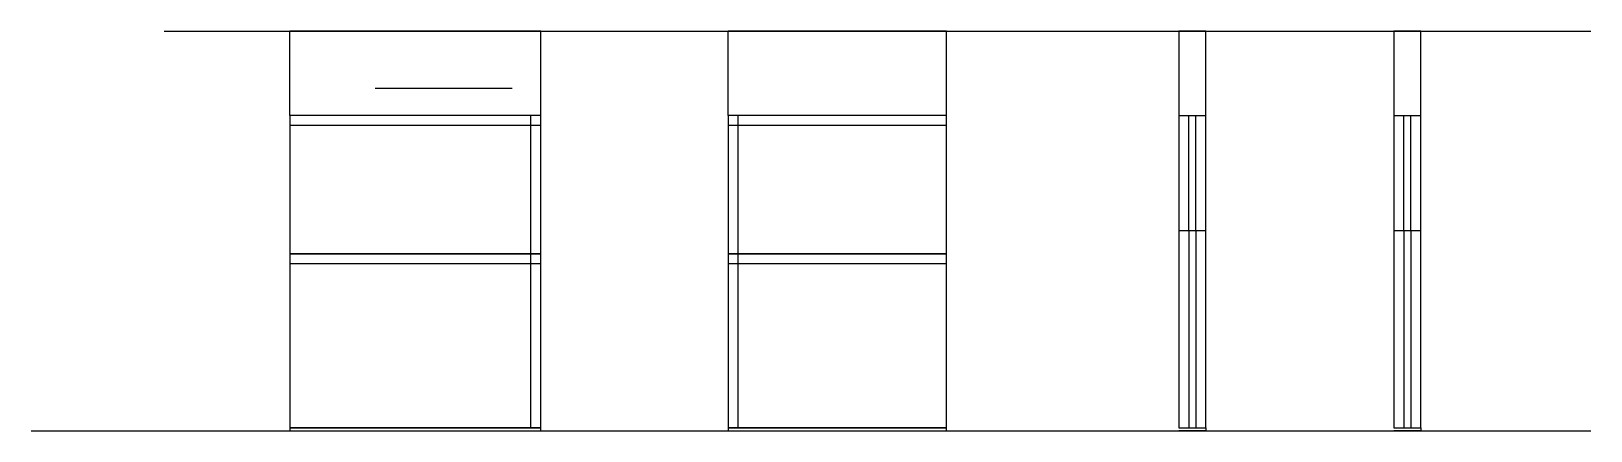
# Model space of a CAD drawing. Header units: metres. Extents: x 7649 to 8743, y 5226 to 5506.
import ezdxf

# ---------------------------------------------------------------- set-up
doc = ezdxf.new("R2010")
doc.units = ezdxf.units.M
for name, color, linetype in [('COTA', 7, 'Continuous'), ('NIVEL 2° PAV.', 7, 'Continuous'), ('Nível', 7, 'Continuous'), ('Painéis', 7, 'Continuous'), ('SARR_2.2x7', 7, 'Continuous')]:
    doc.layers.add(name, color=color, linetype=linetype)

msp = doc.modelspace()

# ---------------------------------------------------------------- linework, layer by layer
at = {"layer": 'COTA', "color": 7, "lineweight": 25}
for p, q in [((8006.6, 5506.1), (7830.6, 5506.1)), ((7830.6, 5447.1), (7830.6, 5506.1)), ((8006.6, 5447.1), (8006.6, 5506.1)), ((8291, 5506.1), (8138, 5506.1)), ((8138, 5447.1), (8138, 5506.1)), ((8291, 5447.1), (8291, 5506.1))]:
    msp.add_line(p, q, dxfattribs=at)
for points in [[(8472.8, 5447.1), (8472.8, 5506.1), (8453.8, 5506.1), (8453.8, 5447.1)], [(8623.6, 5447.1), (8623.6, 5506.1), (8604.6, 5506.1), (8604.6, 5447.1)]]:
    msp.add_lwpolyline(points, dxfattribs=at)
at = {"layer": 'NIVEL 2° PAV.', "color": 7, "lineweight": 25}
msp.add_line((7890.5, 5466.1), (7986.5, 5466.1), dxfattribs=at)
at = {"layer": 'Nível', "color": 7, "lineweight": 25}
for p, q in [((7742.5, 5506.1), (8742.7, 5506.1)), ((7649.3, 5226.1), (8742.7, 5226.1))]:
    msp.add_line(p, q, dxfattribs=at)
at = {"layer": 'Painéis', "color": 7, "lineweight": 25}
for p, q in [((7830.6, 5447.1), (7830.6, 5350.1)), ((8006.6, 5447.1), (7830.6, 5447.1)), ((8006.6, 5350.1), (8006.6, 5447.1)), ((8138, 5447.1), (8138, 5350.1)), ((8291, 5447.1), (8138, 5447.1)), ((8291, 5350.1), (8291, 5447.1)), ((8453.8, 5447.1), (8453.8, 5228.1)), ((8453.8, 5447.1), (8472.8, 5447.1)), ((8472.8, 5228.1), (8472.8, 5447.1)), ((8604.6, 5447.1), (8604.6, 5366.1)), ((8604.6, 5447.1), (8623.6, 5447.1)), ((8623.6, 5366.1), (8623.6, 5447.1)), ((8472.8, 5366.1), (8453.8, 5366.1)), ((8604.6, 5366.1), (8604.6, 5228.1)), ((8623.6, 5366.1), (8604.6, 5366.1)), ((8623.6, 5228.1), (8623.6, 5366.1)), ((7830.6, 5350.1), (7830.6, 5226.1)), ((7830.6, 5350.1), (8006.6, 5350.1)), ((8006.6, 5350.1), (7830.6, 5350.1)), ((8006.6, 5226.1), (8006.6, 5350.1)), ((8138, 5350.1), (8138, 5226.1)), ((8138, 5350.1), (8291, 5350.1)), ((8291, 5350.1), (8138, 5350.1)), ((8291, 5226.1), (8291, 5350.1)), ((7830.6, 5228.1), (8006.6, 5228.1)), ((8138, 5228.1), (8291, 5228.1)), ((8453.8, 5228.1), (8472.8, 5228.1)), ((8604.6, 5228.1), (8623.6, 5228.1))]:
    msp.add_line(p, q, dxfattribs=at)
for points in [[(8006.6, 5228.1), (7830.6, 5228.1), (7830.6, 5226.1), (8006.6, 5226.1)], [(8291, 5228.1), (8138, 5228.1), (8138, 5226.1), (8291, 5226.1)], [(8453.8, 5228.1), (8472.8, 5228.1), (8472.8, 5226.1), (8453.8, 5226.1)], [(8604.6, 5228.1), (8623.6, 5228.1), (8623.6, 5226.1), (8604.6, 5226.1)]]:
    msp.add_lwpolyline(points, dxfattribs=at)
at = {"layer": 'SARR_2.2x7', "color": 7, "lineweight": 25}
for p, q in [((7999.6, 5350.1), (7999.6, 5447.1)), ((8145, 5350.1), (8145, 5447.1)), ((8460.8, 5366.1), (8460.8, 5447.1)), ((8465.8, 5366.1), (8465.8, 5447.1)), ((8611.6, 5366.1), (8611.6, 5447.1)), ((8616.6, 5366.1), (8616.6, 5447.1)), ((8006.6, 5440.1), (7830.6, 5440.1)), ((8291, 5440.1), (8138, 5440.1)), ((8460.8, 5366.1), (8460.8, 5228.1)), ((8465.8, 5366.1), (8465.8, 5228.1)), ((8611.6, 5366.1), (8611.6, 5228.1)), ((8616.6, 5366.1), (8616.6, 5228.1)), ((7999.6, 5228.1), (7999.6, 5350.1)), ((8145, 5228.1), (8145, 5350.1)), ((8006.6, 5343.1), (7830.6, 5343.1)), ((8291, 5343.1), (8138, 5343.1)), ((7837.6, 5228.1), (7837.6, 5228.1)), ((7999.6, 5228.1), (7999.6, 5228.1)), ((8145, 5228.1), (8145, 5228.1)), ((8284, 5228.1), (8284, 5228.1))]:
    msp.add_line(p, q, dxfattribs=at)

doc.saveas('drawing.dxf')
